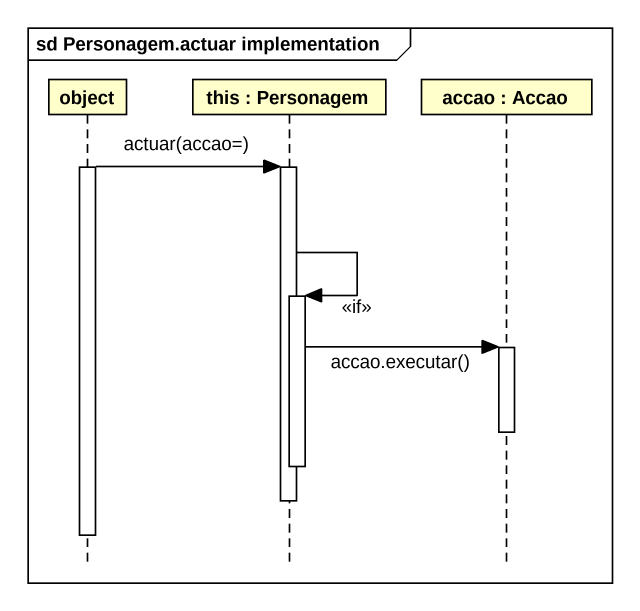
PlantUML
@startuml
mainframe sd Personagem.actuar implementation
hide footbox
participant "object" as object_
participant "this : Personagem" as this
participant "accao : Accao" as accao

activate object_
object_ -> this : actuar(accao=)
activate this
this -> this : <<if>>
activate this
this -> accao : accao.executar()
activate accao
deactivate accao
deactivate this
deactivate this
deactivate object_
@enduml
